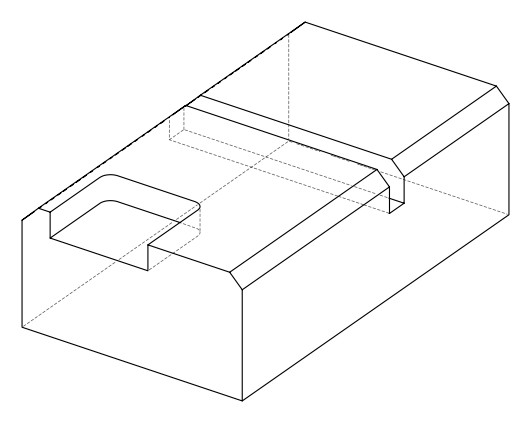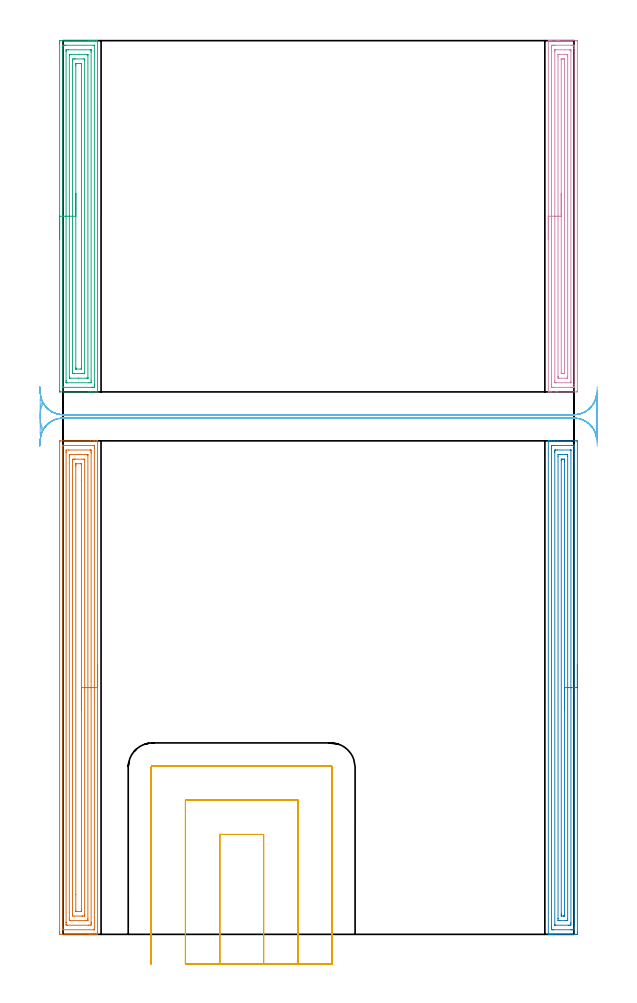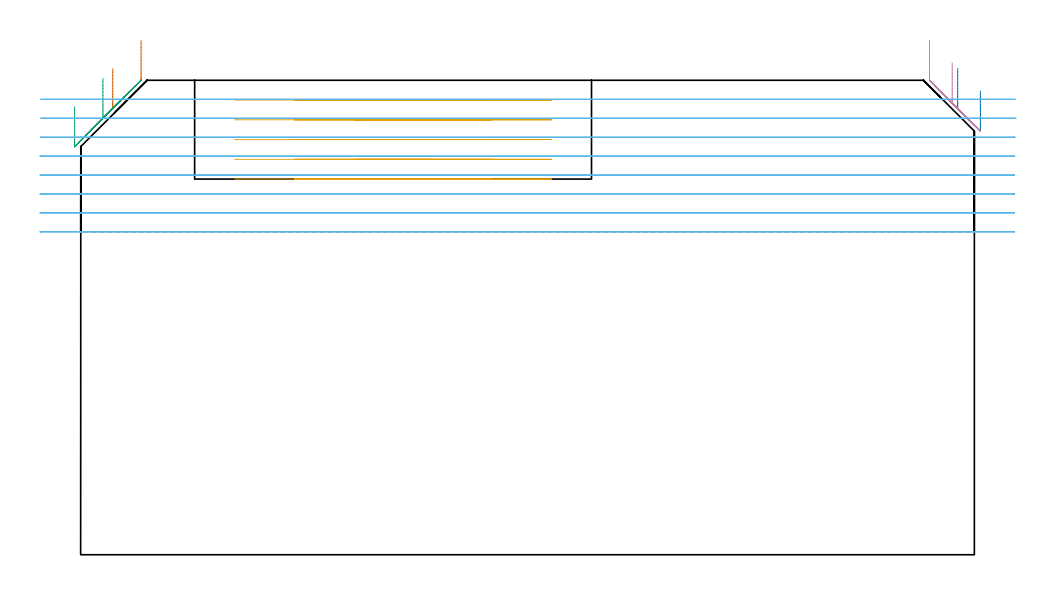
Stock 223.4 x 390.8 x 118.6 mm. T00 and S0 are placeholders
(PLAN: 6 operations, 1 tool changes, 50.2 min)
(1 AREA_MILL | FG_CHAMFER_SURFACE | UGT0205_001 | 10.69 min | 30764 mm3)
(2 AREA_MILL_1 | FG_CHAMFER_SURFACE_1 | UGT0205_001 | 8.87 min | 17939 mm3)
(3 AREA_MILL_2 | FG_CHAMFER_SURFACE_2 | UGT0205_001 | 7.71 min | 22175 mm3)
(4 AREA_MILL_3 | FG_CHAMFER_SURFACE_3 | UGT0205_001 | 6.38 min | 12942 mm3)
(5 MILL_SLOT | SLOT_PARTIAL_RECTANGULAR | UGT0201_094 | Follow Part, ap 5, ae 75% | 7.94 min | 203903 mm3)
(6 MILL_RECTANGULAR_SLOT | SLOT_RECTANGULAR | UGT0201_094 | Follow Part, ap 5, ae 75% | 8.57 min | 178054 mm3)
(TOOL UGT0205_001 | Chamfer Mill 20 x 3 x 45 deg. | D20 FL50 Z2)
(TOOL UGT0201_094 | End mill 20 mm | D20 FL38 Z4)
(OP 1 AREA_MILL)
G17 G21 G94 G90
T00 M6
G54
G17 G0 G90 X15.1 Y117.9 S1061 M3
G43 Z128.6 H0
G94 G1 Y117.862 Z127.728 F250.
Y117.748 Z126.863
Y117.559 Z126.012
Y117.297 Z125.18
Y116.963 Z124.374
Y116.56 Z123.6
Y116.092 Z122.864
Y115.56 Z122.172
Y114.971 Z121.529
Y114.328 Z120.939
Y113.636 Z120.408
Y112.9 Z119.94
Y112.126 Z119.537
Y111.32 Z119.203
Y110.488 Z118.941
Y109.636 Z118.752
Y108.772 Z118.638
Y107.9 Z118.6
Y0.179
X15.097 Y0.01 Z118.589
X14.941 Y0.002 Z118.434
X14.779 Y0. Z118.278
X14.527 Z118.027
X13.822 Z117.317
X12.592 Z116.089
X12.067 Z115.561
X11.452 Z114.947
X-1.1 Y0.001 Z102.398
X-1.492 Y0.01 Z102.005
X-1.497 Y0.222 Z102.002
X-1.499 Y0.626 Z102.001
X-1.5 Y1.034 Z102.
X-1.499 Y215.174 Z102.001
X-1.497 Y215.577 Z102.002
X-1.492 Y215.79 Z102.005
X-1.1 Y215.8 Z102.398
X12.067 Z115.561
X13.47 Z116.966
X13.822 Z117.317
X14.527 Z118.027
X14.779 Z118.279
X14.941 Y215.798 Z118.434
X15.098 Y215.79 Z118.589
X15.1 Y215.62 Z118.6
Y107.9
X13.686 Z117.186
Y2.414
X13.684 Y2.037 Z117.184
X13.682 Y2.015 Z117.182
X13.68 Y2.011 Z117.18
X13.667 Y2.007 Z117.167
X13.595 Y2.003 Z117.095
X13.487 Y2.001 Z116.987
X13.351 Y2. Z116.851
X0.184 Z103.684
X-0.011 Y2.003 Z103.489
X-0.045 Y2.005 Z103.455
X-0.077 Y2.009 Z103.423
X-0.079 Y2.054 Z103.421
X-0.084 Y2.274 Z103.416
X-0.085 Y2.414 Z103.415
X-0.086 Y3.169 Z103.414
Y213.386
X-0.084 Y213.763 Z103.416
X-0.082 Y213.785 Z103.418
X-0.08 Y213.789 Z103.42
X-0.067 Y213.793 Z103.433
X0.005 Y213.797 Z103.505
X0.113 Y213.799 Z103.613
X0.249 Y213.8 Z103.749
X13.416 Z116.916
X13.611 Y213.797 Z117.111
X13.645 Y213.795 Z117.145
X13.676 Y213.791 Z117.176
X13.679 Y213.746 Z117.179
X13.684 Y213.526 Z117.184
X13.685 Y213.386 Z117.185
X13.686 Y212.631 Z117.186
Y107.9
X12.271 Z115.771
Y5.096
X12.27 Y4.889 Z115.77
X12.264 Y4.202 Z115.764
X12.258 Y4.007 Z115.758
X11.189 Y4. Z114.689
X1.731 Y4.001 Z105.231
X1.533 Y4.005 Z105.033
X1.342 Y4.01 Z104.842
X1.336 Y4.202 Z104.836
X1.332 Y4.408 Z104.832
X1.329 Y5.096 Z104.829
X1.328 Y5.305 Z104.828
X1.329 Y210.704 Z104.829
X1.33 Y210.911 Z104.83
X1.336 Y211.598 Z104.836
X1.342 Y211.793 Z104.842
X2.411 Y211.8 Z105.911
X11.869 Y211.799 Z115.369
X12.067 Y211.795 Z115.567
X12.258 Y211.79 Z115.758
X12.264 Y211.598 Z115.764
X12.268 Y211.392 Z115.768
X12.271 Y210.704 Z115.771
Y210.495
Y107.9
X10.857 Z114.357
Y6.884
X10.855 Y6.33 Z114.355
X10.851 Y6.143 Z114.351
X10.847 Y6.01 Z114.347
X10.745 Y6.008 Z114.245
X10.301 Y6. Z113.801
X3.279 Z106.779
X2.856 Y6.007 Z106.356
X2.756 Y6.01 Z106.256
X2.75 Y6.075 Z106.25
X2.747 Y6.147 Z106.247
X2.743 Y6.546 Z106.243
Y208.916
X2.745 Y209.47 Z106.245
X2.749 Y209.657 Z106.249
X2.753 Y209.79 Z106.253
X2.855 Y209.793 Z106.355
X3.299 Y209.8 Z106.799
X10.321 Z113.821
X10.744 Y209.792 Z114.244
X10.844 Y209.79 Z114.344
X10.85 Y209.725 Z114.35
X10.853 Y209.653 Z114.353
X10.857 Y209.254 Z114.357
Y107.9
X9.443 Z112.943
Y8.662
X9.433 Y8.01 Z112.933
X9.212 Y8.003 Z112.712
X8.556 Y8. Z112.056
X8.337 Z111.837
X4.825 Y8.001 Z108.325
X4.167 Y8.01 Z107.667
X4.157 Y8.672 Z107.657
Y8.682
Y207.138
X4.167 Y207.79 Z107.667
X4.388 Y207.797 Z107.888
X5.044 Y207.8 Z108.544
X5.263 Z108.763
X8.775 Y207.799 Z112.275
X9.433 Y207.79 Z112.933
X9.443 Y207.118 Z112.943
Y107.9
X8.029 Z111.529
Y10.996
X8.026 Y10.46 Z111.526
X8.022 Y10.109 Z111.522
X8.01 Y10.01 Z111.51
X7.903 Y10.005 Z111.403
X7.678 Y10.002 Z111.178
X5.922 Y10. Z109.422
X5.772 Y10.001 Z109.272
X5.652 Y10.005 Z109.152
X5.578 Y10.01 Z109.078
X5.576 Y10.102 Z109.076
X5.572 Y10.46 Z109.072
X5.571 Y17.388 Z109.071
Y204.804
X5.574 Y205.34 Z109.074
X5.578 Y205.691 Z109.078
X5.59 Y205.79 Z109.09
X5.697 Y205.795 Z109.197
X5.922 Y205.798 Z109.422
X7.678 Y205.8 Z111.178
X7.828 Y205.799 Z111.328
X7.949 Y205.795 Z111.449
X8.022 Y205.79 Z111.522
X8.024 Y205.697 Z111.524
X8.028 Y205.34 Z111.528
X8.029 Y198.412 Z111.529
Y107.9
Y107.028 Z111.567
Y106.164 Z111.681
Y105.312 Z111.87
Y104.48 Z112.132
Y103.674 Z112.466
Y102.9 Z112.869
Y102.164 Z113.337
Y101.472 Z113.868
Y100.829 Z114.458
Y100.24 Z115.101
Y99.708 Z115.793
Y99.24 Z116.529
Y98.837 Z117.303
Y98.503 Z118.109
Y98.241 Z118.941
Y98.052 Z119.792
Y97.938 Z120.657
Y97.9 Z121.529
G0 Z128.6
M5
M2
(OP 2 AREA_MILL_1)
G17 G21 G94 G90
T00 M6
G54
G17 G0 G90 X224.9 Y117.9 S1061 M3
G43 Z128.6 H0
Z115.9
G94 G1 Y117.862 Z115.028 F250.
Y117.748 Z114.163
Y117.559 Z113.312
Y117.297 Z112.48
Y116.963 Z111.674
Y116.56 Z110.9
Y116.092 Z110.164
Y115.56 Z109.472
Y114.971 Z108.829
Y114.328 Z108.24
Y113.636 Z107.708
Y112.9 Z107.24
Y112.126 Z106.837
Y111.32 Z106.503
Y110.488 Z106.241
Y109.636 Z106.052
Y108.772 Z105.938
Y107.9 Z105.9
Y0.951
X224.899 Y0.626 Z105.901
X224.894 Y0.063 Z105.903
X224.892 Y0.008 Z105.906
X224.333 Y0. Z106.464
X215.436 Z115.359
X214.014 Z116.783
X213.657 Z117.138
X212.943 Z117.857
X212.655 Z118.145
X212.247 Y0.007 Z118.544
X212.203 Y0.01 Z118.588
X212.2 Y0.179 Z118.6
Y215.621
X212.203 Y215.79 Z118.588
X212.247 Y215.793 Z118.545
X212.655 Y215.8 Z118.145
X212.943 Z117.857
X213.657 Z117.138
X214.903 Z115.894
X216.326 Z114.47
X224.333 Z106.464
X224.601 Y215.798 Z106.196
X224.892 Y215.79 Z105.906
X224.899 Y215.499 Z105.899
X224.9 Y107.9 Z105.9
X223.486 Z107.314
Y3.266
X223.483 Y2.414 Z107.317
X223.481 Y2.376 Z107.319
X223.443 Y2.01 Z107.357
X222.964 Y2.002 Z107.836
X222.554 Y2.001 Z108.246
X222.076 Y2. Z108.724
X214.546 Y2.001 Z116.254
X214.066 Y2.003 Z116.734
X213.657 Y2.01 Z117.143
X213.619 Y2.414 Z117.181
X213.617 Y2.454 Z117.183
X213.614 Y3.308 Z117.186
Y212.534
X213.617 Y213.386 Z117.183
X213.619 Y213.424 Z117.181
X213.657 Y213.79 Z117.143
X214.137 Y213.797 Z116.663
X214.546 Y213.799 Z116.254
X215.024 Y213.8 Z115.776
X222.554 Y213.799 Z108.246
X223.034 Y213.797 Z107.766
X223.443 Y213.79 Z107.357
X223.481 Y213.386 Z107.319
X223.483 Y213.346 Z107.317
X223.486 Y212.492 Z107.314
Y107.9
X222.072 Z108.728
X222.071 Y5.096 Z108.729
X222.069 Y4.689 Z108.731
X222.065 Y4.202 Z108.735
X222.06 Y4.01 Z108.74
X221.863 Y4.003 Z108.937
X221.664 Y4.001 Z109.136
X220.975 Y4. Z109.825
X215.235 Y4.001 Z115.565
X215.101 Y4.003 Z115.699
X215.053 Y4.008 Z115.747
X215.034 Y4.012 Z115.766
X215.033 Y4.018 Z115.767
X215.03 Y4.066 Z115.77
X215.029 Y4.202 Z115.771
Y210.704
X215.031 Y211.111 Z115.769
X215.035 Y211.598 Z115.765
X215.041 Y211.79 Z115.759
X215.238 Y211.797 Z115.562
X215.436 Y211.799 Z115.364
X216.125 Y211.8 Z114.675
X221.865 Y211.799 Z108.935
X221.999 Y211.797 Z108.801
X222.047 Y211.792 Z108.753
X222.066 Y211.788 Z108.734
X222.067 Y211.782 Z108.733
X222.07 Y211.734 Z108.73
X222.071 Y211.598 Z108.729
X222.072 Y107.9 Z108.728
X220.657 Z110.143
Y6.884
X220.651 Y6.114 Z110.149
X220.648 Y6.01 Z110.152
X220.544 Y6.006 Z110.256
X220.325 Y6.002 Z110.475
X219.885 Y6. Z110.915
X217.216 Z113.584
X216.772 Y6.002 Z114.028
X216.555 Y6.006 Z114.245
X216.453 Y6.01 Z114.347
X216.45 Y6.083 Z114.35
X216.443 Y6.766 Z114.357
Y6.884
Y208.916
X216.449 Y209.686 Z114.351
X216.453 Y209.79 Z114.347
X216.556 Y209.794 Z114.244
X216.776 Y209.798 Z114.024
X217.216 Y209.8 Z113.584
X219.885 Z110.915
X220.328 Y209.798 Z110.472
X220.545 Y209.794 Z110.255
X220.647 Y209.79 Z110.153
X220.65 Y209.717 Z110.15
X220.657 Y209.034 Z110.143
Y208.916
Y107.9
X219.243 Z111.557
Y8.672
X219.242 Y8.424 Z111.558
X219.239 Y8.173 Z111.561
X219.236 Y8.016 Z111.564
X219.162 Y8.01 Z111.638
X218.995 Y8.005 Z111.805
X218.773 Y8.001 Z112.027
X218.105 Y8.003 Z112.695
X217.878 Y8.006 Z112.922
X217.863 Y8.017 Z112.937
X217.861 Y8.023 Z112.939
X217.858 Y8.672 Z112.942
X217.857 Y8.921 Z112.943
Y207.128
X217.858 Y207.377 Z112.942
X217.861 Y207.627 Z112.939
X217.864 Y207.784 Z112.936
X217.938 Y207.79 Z112.862
X218.105 Y207.795 Z112.695
X218.327 Y207.799 Z112.473
X218.995 Y207.797 Z111.805
X219.222 Y207.794 Z111.578
X219.237 Y207.783 Z111.563
X219.239 Y207.777 Z111.561
X219.242 Y207.128 Z111.558
X219.243 Y206.879 Z111.557
Y107.9
Y107.028 Z111.595
Y106.164 Z111.709
Y105.312 Z111.898
Y104.48 Z112.16
Y103.674 Z112.494
Y102.9 Z112.897
Y102.164 Z113.365
Y101.472 Z113.896
Y100.829 Z114.486
Y100.24 Z115.129
Y99.708 Z115.821
Y99.24 Z116.557
Y98.837 Z117.331
Y98.503 Z118.137
Y98.241 Z118.969
Y98.052 Z119.82
Y97.938 Z120.685
Y97.9 Z121.557
G0 Z128.6
M5
M2
(OP 3 AREA_MILL_2)
G17 G21 G94 G90
T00 M6
G54
G17 G0 G90 X-1.5 Y304. S1061 M3
G43 Z128.6 H0
Z112.
G94 G1 Y304.038 Z111.128 F250.
Y304.152 Z110.264
Y304.341 Z109.412
Y304.603 Z108.58
Y304.937 Z107.774
Y305.34 Z107.
Y305.808 Z106.264
Y306.34 Z105.572
Y306.929 Z104.929
Y307.572 Z104.34
Y308.264 Z103.809
Y309. Z103.34
Y309.774 Z102.937
Y310.58 Z102.603
Y311.412 Z102.341
Y312.263 Z102.152
Y313.128 Z102.038
Y314. Z102.
Y389.725
X-1.499 Y390.21 Z102.001
X-1.495 Y390.612 Z102.002
X-1.492 Y390.79 Z102.005
X-1.1 Y390.8 Z102.397
X11.189 Z114.683
X11.782 Z115.28
X12.067 Z115.563
X12.66 Z116.157
X12.944 Z116.44
X13.513 Z117.012
X13.822 Z117.322
X14.7 Z118.199
X14.841 Z118.34
X14.973 Y390.797 Z118.465
X15.098 Y390.79 Z118.589
X15.1 Y390.656 Z118.6
Y237.344
X15.098 Y237.21 Z118.589
X14.973 Y237.203 Z118.465
X14.841 Y237.2 Z118.34
X14.132 Z117.631
X13.513 Z117.012
X12.944 Z116.44
X12.66 Z116.157
X12.067 Z115.563
X11.783 Z115.28
X11.189 Z114.683
X-1.1 Z102.397
X-1.4 Y237.203 Z102.097
X-1.492 Y237.21 Z102.005
X-1.499 Y237.304 Z101.999
X-1.5 Y237.79 Z102.
Y314.
X-0.086 Z103.414
Y387.536
X-0.084 Y388.287 Z103.416
X-0.082 Y388.427 Z103.418
X-0.071 Y388.79 Z103.429
X0.291 Y388.798 Z103.791
X0.656 Y388.799 Z104.156
X1.166 Y388.8 Z104.666
X13.617 Y388.799 Z117.117
X13.642 Y388.798 Z117.142
X13.667 Y388.793 Z117.167
X13.679 Y388.787 Z117.179
X13.681 Y388.769 Z117.181
X13.685 Y388.567 Z117.185
X13.686 Y240.464 Z117.186
X13.684 Y239.713 Z117.184
X13.682 Y239.573 Z117.182
X13.671 Y239.21 Z117.171
X13.309 Y239.202 Z116.809
X12.944 Y239.201 Z116.444
X12.434 Y239.2 Z115.934
X-0.017 Y239.201 Z103.483
X-0.042 Y239.202 Z103.458
X-0.067 Y239.207 Z103.433
X-0.079 Y239.213 Z103.421
X-0.081 Y239.231 Z103.419
X-0.085 Y239.433 Z103.415
X-0.086 Y314. Z103.414
X1.329 Z104.829
Y385.961
X1.332 Y386.645 Z104.832
X1.334 Y386.748 Z104.834
X1.336 Y386.79 Z104.836
X1.385 Y386.796 Z104.885
X1.533 Y386.798 Z105.033
X2.258 Y386.8 Z105.758
X11.914 Z115.414
X12.067 Y386.797 Z115.567
X12.219 Y386.793 Z115.719
X12.258 Y386.79 Z115.758
X12.265 Y386.767 Z115.765
X12.268 Y386.714 Z115.768
X12.27 Y386.645 Z115.77
X12.271 Y386.437 Z115.771
X12.272 Y385.753 Z115.772
X12.271 Y242.039 Z115.771
X12.268 Y241.355 Z115.768
X12.266 Y241.252 Z115.766
X12.264 Y241.21 Z115.764
X12.215 Y241.204 Z115.715
X12.067 Y241.202 Z115.567
X11.342 Y241.2 Z114.842
X1.686 Z105.186
X1.533 Y241.203 Z105.033
X1.381 Y241.207 Z104.881
X1.342 Y241.21 Z104.842
X1.335 Y241.233 Z104.835
X1.332 Y241.286 Z104.832
X1.33 Y241.355 Z104.83
X1.329 Y241.563 Z104.829
X1.328 Y242.247 Z104.828
X1.329 Y314. Z104.829
X2.743 Z106.243
Y384.525
X2.744 Y384.71 Z106.244
X2.747 Y384.776 Z106.247
X2.75 Y384.788 Z106.25
X2.754 Y384.792 Z106.254
X2.779 Y384.796 Z106.279
X2.881 Y384.799 Z106.381
X3.289 Y384.8 Z106.789
X6.831 Z110.331
X10.372 Z113.872
X10.723 Y384.796 Z114.223
X10.81 Y384.793 Z114.31
X10.848 Y384.79 Z114.348
X10.851 Y384.763 Z114.351
X10.853 Y384.684 Z114.353
X10.857 Y384.308 Z114.357
Y243.475
X10.856 Y243.29 Z114.356
X10.853 Y243.224 Z114.353
X10.85 Y243.212 Z114.35
X10.846 Y243.208 Z114.346
X10.821 Y243.204 Z114.321
X10.719 Y243.201 Z114.219
X10.311 Y243.2 Z113.811
X6.769 Z110.269
X3.228 Z106.728
X2.877 Y243.204 Z106.377
X2.79 Y243.207 Z106.29
X2.752 Y243.21 Z106.252
X2.749 Y243.237 Z106.249
X2.747 Y243.316 Z106.247
X2.743 Y243.692 Z106.243
Y314.
X4.157 Z107.657
Y382.198
X4.167 Y382.79 Z107.667
X4.445 Y382.797 Z107.945
X5.044 Y382.8 Z108.544
X5.32 Z108.82
X8.832 Y382.799 Z112.332
X9.433 Y382.79 Z112.933
X9.443 Y382.178 Z112.943
Y245.802
X9.433 Y245.21 Z112.933
X9.155 Y245.203 Z112.655
X8.556 Y245.2 Z112.056
X8.28 Z111.78
X4.768 Y245.201 Z108.268
X4.167 Y245.21 Z107.667
X4.157 Y245.812 Z107.657
Y245.822
Y314.
X5.571 Z109.071
Y379.87
X5.574 Y380.405 Z109.074
X5.577 Y380.756 Z109.077
X5.587 Y380.79 Z109.087
X5.631 Y380.795 Z109.131
X5.728 Y380.798 Z109.228
X7.807 Y380.8 Z111.307
X7.911 Y380.799 Z111.411
X7.98 Y380.795 Z111.48
X8.015 Y380.791 Z111.515
X8.022 Y380.76 Z111.522
X8.026 Y380.405 Z111.526
X8.029 Y380.049 Z111.529
Y248.13
X8.026 Y247.595 Z111.526
X8.023 Y247.244 Z111.523
X8.013 Y247.21 Z111.513
X7.969 Y247.205 Z111.469
X7.872 Y247.202 Z111.372
X5.793 Y247.2 Z109.293
X5.689 Y247.201 Z109.189
X5.62 Y247.205 Z109.12
X5.585 Y247.209 Z109.085
X5.578 Y247.24 Z109.078
X5.573 Y247.595 Z109.073
X5.571 Y247.951 Z109.071
Y314.
Y314.872 Z109.109
Y315.736 Z109.223
Y316.588 Z109.412
Y317.42 Z109.674
Y318.226 Z110.008
Y319. Z110.411
Y319.736 Z110.88
Y320.428 Z111.411
Y321.071 Z112.
Y321.66 Z112.643
Y322.191 Z113.335
Y322.66 Z114.071
Y323.063 Z114.845
Y323.397 Z115.651
Y323.659 Z116.483
Y323.848 Z117.335
Y323.962 Z118.2
Y324. Z119.071
G0 Z128.6
M5
M2
(OP 4 AREA_MILL_3)
G17 G21 G94 G90
T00 M6
G54
G17 G0 G90 X212.2 Y304. S1061 M3
G43 Z128.6 H0
G94 G1 Y304.038 Z127.728 F250.
Y304.152 Z126.863
Y304.341 Z126.012
Y304.603 Z125.18
Y304.937 Z124.374
Y305.34 Z123.6
Y305.808 Z122.864
Y306.34 Z122.172
Y306.929 Z121.529
Y307.572 Z120.939
Y308.264 Z120.408
Y309. Z119.94
Y309.774 Z119.537
Y310.58 Z119.203
Y311.412 Z118.941
Y312.263 Z118.752
Y313.128 Z118.638
Y314. Z118.6
Y390.656
X212.203 Y390.79 Z118.588
X212.238 Y390.794 Z118.554
X212.567 Y390.8 Z118.232
X213.081 Z117.719
X213.657 Z117.138
X215.724 Z115.073
X216.326 Z114.469
X216.915 Z113.881
X224.333 Z106.464
X224.636 Y390.798 Z106.161
X224.892 Y390.79 Z105.906
X224.899 Y390.534 Z105.899
X224.9 Y237.79 Z105.9
X224.897 Y237.463 Z105.901
X224.892 Y237.21 Z105.906
X224.634 Y237.2 Z106.163
X216.326 Z114.469
X215.724 Z115.073
X215.436 Z115.361
X213.657 Z117.138
X213.081 Z117.719
X212.567 Z118.232
X212.239 Z118.552
X212.203 Y237.209 Z118.588
X212.2 Y237.344 Z118.6
Y314.
X213.614 Z117.186
Y387.578
X213.618 Y388.427 Z117.182
X213.619 Y388.465 Z117.181
X213.657 Y388.79 Z117.143
X214.177 Y388.798 Z116.623
X214.546 Y388.799 Z116.254
X215.064 Y388.8 Z115.736
X222.554 Y388.799 Z108.246
X223.074 Y388.797 Z107.726
X223.443 Y388.79 Z107.357
X223.48 Y388.427 Z107.32
X223.483 Y388.388 Z107.317
X223.486 Y387.536 Z107.314
Y387.493
Y240.422
X223.483 Y239.573 Z107.317
X223.481 Y239.535 Z107.319
X223.443 Y239.21 Z107.357
X222.923 Y239.202 Z107.877
X222.554 Y239.201 Z108.246
X222.036 Y239.2 Z108.764
X214.546 Y239.201 Z116.254
X214.026 Y239.203 Z116.774
X213.657 Y239.21 Z117.143
X213.62 Y239.573 Z117.18
X213.617 Y239.612 Z117.183
X213.614 Y240.464 Z117.186
Y240.506
Y314.
X215.028 Z115.772
Y386.162
X215.03 Y386.645 Z115.77
X215.032 Y386.746 Z115.768
X215.035 Y386.788 Z115.765
X215.126 Y386.794 Z115.674
X215.282 Y386.799 Z115.518
X221.509 Y386.8 Z109.291
X221.664 Y386.797 Z109.136
X221.819 Y386.79 Z108.981
X222.065 Y386.771 Z108.735
X222.067 Y386.645 Z108.733
X222.071 Y386.237 Z108.729
X222.072 Y241.838 Z108.728
X222.07 Y241.355 Z108.73
X222.068 Y241.254 Z108.732
X222.065 Y241.212 Z108.735
X221.974 Y241.206 Z108.826
X221.818 Y241.201 Z108.982
X215.591 Y241.2 Z115.209
X215.436 Y241.203 Z115.364
X215.281 Y241.21 Z115.519
X215.035 Y241.229 Z115.765
X215.033 Y241.355 Z115.767
X215.029 Y241.763 Z115.771
X215.028 Y314. Z115.772
X216.443 Z114.357
Y383.971
X216.447 Y384.74 Z114.353
X216.449 Y384.787 Z114.351
X216.492 Y384.791 Z114.308
X216.595 Y384.796 Z114.205
X216.802 Y384.799 Z113.998
X220.325 Z110.475
X220.515 Y384.797 Z110.285
X220.609 Y384.794 Z110.191
X220.65 Y384.79 Z110.15
X220.651 Y384.757 Z110.149
X220.657 Y384.088 Z110.143
Y383.971
Y244.029
X220.653 Y243.26 Z110.147
X220.651 Y243.213 Z110.149
X220.608 Y243.209 Z110.192
X220.505 Y243.204 Z110.295
X220.298 Y243.201 Z110.502
X216.775 Z114.025
X216.585 Y243.203 Z114.215
X216.491 Y243.206 Z114.309
X216.45 Y243.21 Z114.35
X216.449 Y243.242 Z114.351
X216.443 Y243.912 Z114.357
Y244.029
Y314.
X217.857 Z112.943
Y382.436
X217.859 Y382.685 Z112.941
X217.861 Y382.756 Z112.939
X217.864 Y382.791 Z112.936
X217.877 Y382.793 Z112.923
X217.952 Y382.797 Z112.848
X218.105 Y382.799 Z112.695
X218.384 Y382.8 Z112.416
X218.995 Y382.797 Z111.805
X219.198 Y382.793 Z111.602
X219.228 Y382.791 Z111.572
X219.236 Y382.734 Z111.564
X219.24 Y382.602 Z111.56
X219.242 Y382.437 Z111.558
X219.243 Y245.563 Z111.557
X219.241 Y245.315 Z111.559
X219.239 Y245.244 Z111.561
X219.236 Y245.209 Z111.564
X219.223 Y245.207 Z111.577
X219.148 Y245.203 Z111.652
X218.995 Y245.201 Z111.805
X218.716 Y245.2 Z112.084
X218.105 Y245.203 Z112.695
X217.902 Y245.207 Z112.898
X217.872 Y245.209 Z112.928
X217.864 Y245.266 Z112.936
X217.86 Y245.398 Z112.94
X217.858 Y245.563 Z112.942
X217.857 Y314. Z112.943
Y314.872 Z112.981
Y315.736 Z113.095
Y316.588 Z113.284
Y317.42 Z113.546
Y318.226 Z113.88
Y319. Z114.283
Y319.736 Z114.752
Y320.428 Z115.283
Y321.071 Z115.872
Y321.66 Z116.515
Y322.191 Z117.207
Y322.66 Z117.943
Y323.063 Z118.717
Y323.397 Z119.523
Y323.659 Z120.355
Y323.848 Z121.207
Y323.962 Z122.072
Y324. Z122.943
G0 Z128.6
M5
M2
(OP 5 MILL_SLOT)
G17 G21 G94 G90
T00 M6
G54
G17 G0 G90 X87.7 Y-13. S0 M3
G43 Z128.6 H0
Z113.66
G94 G1 Y-10. F250.
Y43.7 F500.
X68.5
Y-10.
Y-13. F250.
X102.7
Y-10.
Y58.7 F500.
X53.5
Y-10.
Y-13. F250.
X117.7
Y-10.
Y73. F500.
G3 X117. Y73.7 R0.7
G1 X39.2
G3 X38.5 Y73. R0.7
G1 Y-10.
Y-13. F250.
G0 X87.7 Z108.72
G1 Y-10.
Y43.7 F500.
X68.5
Y-10.
Y-13. F250.
X102.7
Y-10.
Y58.7 F500.
X53.5
Y-10.
Y-13. F250.
X117.7
Y-10.
Y73. F500.
G3 X117. Y73.7 R0.7
G1 X39.2
G3 X38.5 Y73. R0.7
G1 Y-10.
Y-13. F250.
G0 X87.7 Z103.78
G1 Y-10.
Y43.7 F500.
X68.5
Y-10.
Y-13. F250.
X102.7
Y-10.
Y58.7 F500.
X53.5
Y-10.
Y-13. F250.
X117.7
Y-10.
Y73. F500.
G3 X117. Y73.7 R0.7
G1 X39.2
G3 X38.5 Y73. R0.7
G1 Y-10.
Y-13. F250.
G0 X87.7 Z98.84
G1 Y-10.
Y43.7 F500.
X68.5
Y-10.
Y-13. F250.
X102.7
Y-10.
Y58.7 F500.
X53.5
Y-10.
Y-13. F250.
X117.7
Y-10.
Y73. F500.
G3 X117. Y73.7 R0.7
G1 X39.2
G3 X38.5 Y73. R0.7
G1 Y-10.
Y-13. F250.
G0 X87.7 Z93.9
G1 Y-10.
Y43.7 F500.
X68.5
Y-10.
Y-13. F250.
X102.7
Y-10.
Y58.7 F500.
X53.5
Y-10.
Y-13. F250.
X117.7
Y-10.
Y73. F500.
G3 X117. Y73.7 R0.7
G1 X39.2
G3 X38.5 Y73. R0.7
G1 Y-10.
Y-13. F250.
G0 Z128.6
M5
M2
(OP 6 MILL_RECTANGULAR_SLOT)
G17 G21 G94 G90
T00 M6
G54
G17 G0 G90 X233.642 Y235.175 S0 M3
G43 Z128.6 H0
Z113.862
G94 G1 X232.239 Y232.524 F250.
G2 X223.4 Y227.2 R10. F500.
G1 X0.
G2 X-8.66 Y232.2 R10.
G3 X-10. Y227.199 R10.
G1 Y225.8
G3 X-8.66 Y220.8 R10.
G2 X0. Y225.8 R10.
G1 X223.4
G2 X232.24 Y220.475 R10.
G1 X233.642 Y217.824 F250.
G0 X233.823 Y237.793 Z109.125
G1 X233.126 Y234.875
G2 X223.4 Y227.2 R10. F500.
G1 X0.
G2 X-9.05 Y232.947 R10.
G3 X-10. Y228.694 R10.
G1 Y224.304
G3 X-9.051 Y220.052 R10.
G2 X0. Y225.8 R10.
G1 X223.4
G2 X233.132 Y218.101 R10.
G1 X233.822 Y215.182 F250.
G0 X233.602 Y239.417 Z104.387
G1 X233.37 Y236.426
G2 X223.4 Y227.2 R10. F500.
G1 X0.
G2 X-9.818 Y235.302 R10.
G1 X-9.848 Y235.307
G3 X-10. Y233.569 R10.
G1 Y219.387
G3 X-9.852 Y217.672 R10.
G1 X-9.822 Y217.677
G2 X0. Y225.8 R10.
G1 X223.4
G2 X233.37 Y216.574 R10.
G1 X233.602 Y213.583 F250.
G0 Z128.6
X-10.202
Z99.65
G1 X-9.97 Y216.574
G2 X0. Y225.8 R10. F500.
G1 X223.4
G2 X233.37 Y216.574 R10.
G1 X233.4
Y236.426
X233.37
G2 X223.4 Y227.2 R10.
G1 X0.
G2 X-9.97 Y236.426 R10.
G1 X-10.202 Y239.417 F250.
G0 Y213.583 Z94.912
G1 X-9.97 Y216.574
G2 X0. Y225.8 R10. F500.
G1 X223.4
G2 X233.37 Y216.574 R10.
G1 X233.4
Y236.426
X233.37
G2 X223.4 Y227.2 R10.
G1 X0.
G2 X-9.97 Y236.426 R10.
G1 X-10.202 Y239.417 F250.
G0 Y213.583 Z90.175
G1 X-9.97 Y216.574
G2 X0. Y225.8 R10. F500.
G1 X223.4
G2 X233.37 Y216.574 R10.
G1 X233.4
Y236.426
X233.37
G2 X223.4 Y227.2 R10.
G1 X0.
G2 X-9.97 Y236.426 R10.
G1 X-10.202 Y239.417 F250.
G0 Y213.583 Z85.437
G1 X-9.97 Y216.574
G2 X0. Y225.8 R10. F500.
G1 X223.4
G2 X233.37 Y216.574 R10.
G1 X233.4
Y236.426
X233.37
G2 X223.4 Y227.2 R10.
G1 X0.
G2 X-9.97 Y236.426 R10.
G1 X-10.202 Y239.417 F250.
G0 Y213.583 Z80.7
G1 X-9.97 Y216.574
G2 X0. Y225.8 R10. F500.
G1 X223.4
G2 X233.37 Y216.574 R10.
G1 X233.4
Y236.426
X233.37
G2 X223.4 Y227.2 R10.
G1 X0.
G2 X-9.97 Y236.426 R10.
G1 X-10.202 Y239.417 F250.
G0 Z128.6
M5
M2
